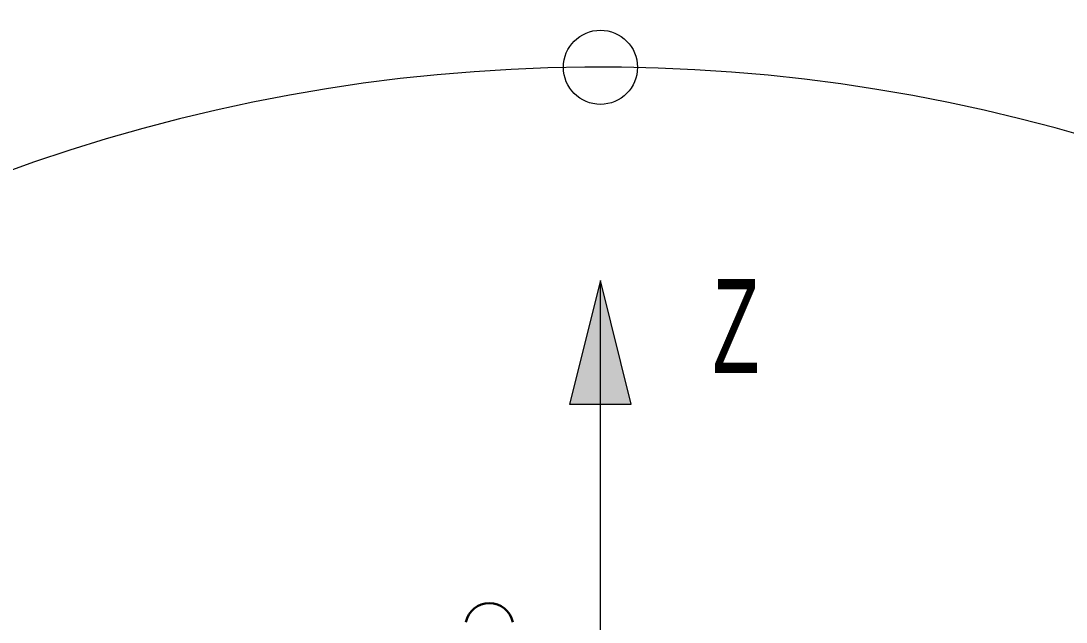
# Model space of a CAD drawing. Header units: millimetres. Extents: x 0 to 8400, y 0 to 5940.
# Drawn here: x 2129.8 to 2558.9, y 4714.5 to 4961.2 of the extents above; entities that cross this region are included whole.
import ezdxf

# ---------------------------------------------------------------- set-up
doc = ezdxf.new("R2010")
doc.units = ezdxf.units.MM
doc.styles.add('SLDTEXTSTYLE0', font='TXT', dxfattribs={"width": 0.605})
doc.styles.get("Standard").update_dxf_attribs({"font": 'times.ttf', "width": 2, "height": 50})
doc.dimstyles.new('ISO-25', dxfattribs={"dimtxt": 40, "dimasz": 40, "dimexe": 1.25, "dimexo": 0.625, "dimtad": 1, "dimtxsty": 'Standard', "dimcen": 2.5, "dimclrd": 1, "dimclrt": 1, "dimadec": 0, "dimazin": 0, "dimtfac": 1, "dimtmove": 0, "dimatfit": 3, "dimfxl": 1, "dimarcsym": 0})

# ---------------------------------------------------------------- blocks, each defined once
blk = doc.blocks.new('*D11')
at = {"color": 0, "lineweight": -2, "transparency": 16777216}
for p, q in [((1817.72, 4936.37), (1817.72, 5332.38)), ((2917.72, 4936.37), (2917.72, 5332.38))]:
    blk.add_line(p, q, dxfattribs=at)
at = {"color": 1, "lineweight": -2, "transparency": 16777216}
blk.add_line((1857.72, 5331.13), (2877.72, 5331.13), dxfattribs=at)
at = {"color": 1, "lineweight": 25, "transparency": 16777216}
for points in [[(1857.72, 5337.79), (1857.72, 5324.46), (1817.72, 5331.13)], [(2877.72, 5337.79), (2877.72, 5324.46), (2917.72, 5331.13)]]:
    blk.add_solid(points, dxfattribs=at)
at = {"layer": 'Defpoints', "color": 0, "lineweight": 25, "transparency": 16777216}
for p in [(2917.72, 5331.13), (1817.72, 4935.75, 559.69), (2917.72, 4935.75)]:
    blk.add_point(p, dxfattribs=at)
at = {"color": 1, "lineweight": 25, "transparency": 16777216, "insert": (2367.72, 5352.1), "char_height": 40, "attachment_point": 5}
blk.add_mtext('1100', dxfattribs=at)

msp = doc.modelspace()

# ---------------------------------------------------------------- hatches: boundary and pattern name
at = {"linetype": 'Continuous'}
msp.add_hatch(color=7, dxfattribs=at).paths.add_polyline_path([(2367.714, 4854.66), (2355.039, 4803.962), (2380.388, 4803.962)], flags=0)

# ---------------------------------------------------------------- linework, layer by layer
at = {"color": 7, "linetype": 'Continuous', "lineweight": 15}
for p, q in [((2367.714, 4854.66), (2355.039, 4803.962)), ((2367.714, 3824.804), (2367.714, 4854.66)), ((2380.388, 4803.962), (2367.714, 4854.66)), ((2355.039, 4803.962), (2380.388, 4803.962))]:
    msp.add_line(p, q, dxfattribs=at)
msp.add_circle((2367.714, 4942.187), 15.209, dxfattribs=at)
msp.add_arc((2367.65, 4229.008), 713.179, 314.966774, 189.876122, dxfattribs=at)
at = {"color": 7, "linetype": 'Continuous', "lineweight": 30}
msp.add_arc((2322.086, 4712.353), 9.859, 12.29231, 167.70769, dxfattribs=at)

# ---------------------------------------------------------------- texts
at = {"color": 7, "linetype": 'Continuous', "lineweight": 0, "insert": (2413.8, 4855.353), "char_height": 38.632, "attachment_point": 1, "style": 'SLDTEXTSTYLE0'}
msp.add_mtext('Z', dxfattribs=at)

# ---------------------------------------------------------------- dimensions: what is measured, and where the dimension line sits
at = {"color": 0, "lineweight": 25}
dim = msp.add_linear_dim(base=(2917.721, 5331.128), p1=(1817.721, 4935.748, 559.688), p2=(2917.721, 4935.748), dimstyle='ISO-25', dxfattribs=at)
dim.commit()
dim.dimension.update_dxf_attribs({"geometry": '*D11', "text_midpoint": (2367.721, 5352.099)})

doc.saveas('drawing.dxf')
